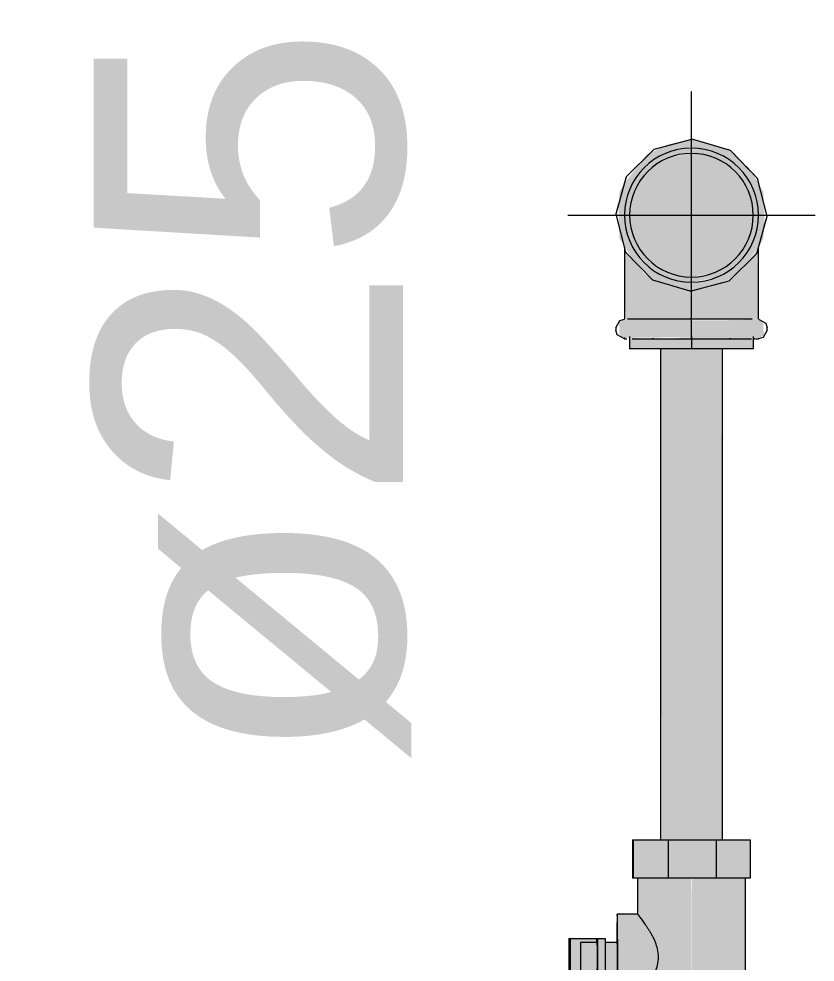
# Model space of a CAD drawing. Header units: metres. Extents: x 149 to 429, y -3 to 162.
# Drawn here: x 159.2263 to 159.5483, y 2.198 to 2.5794 of the extents above; entities that cross this region are included whole.
import ezdxf

# ---------------------------------------------------------------- set-up
doc = ezdxf.new("R2010")
doc.units = ezdxf.units.M
for name, color, linetype, lineweight in [('A-ANNO-DIMS', 7, 'Continuous', 5), ('A-ANNO-DIMS-50', 7, 'Continuous', 5), ('P-PIPE', 7, 'Continuous', 5), ('P-PIPE-CNTR', 7, 'Continuous', 5), ('P-PIPE-IDEN', 7, 'Continuous', 5)]:
    doc.layers.add(name, color=color, linetype=linetype, lineweight=lineweight)
doc.styles.add('Arial_25', font='arial.ttf', dxfattribs={"height": 0.125})
doc.styles.add('Century Gothic_2', font='GOTHIC.TTF', dxfattribs={"height": 0.05})
doc.dimstyles.new('Setores_1_mm', dxfattribs={"dimscale": 0.3048, "dimtxt": 0.052208, "dimasz": 0.520833, "dimexe": 0.393701, "dimexo": 0.246063, "dimgap": 0.287073, "dimtad": 1, "dimrnd": 0.01, "dimzin": 0, "dimdsep": 46, "dimtxsty": 'Century Gothic_2', "dimblk1": 'OBLIQUE', "dimblk2": 'OBLIQUE', "dimsah": 1, "dimcen": 0.09, "dimazin": 0, "dimtfac": 1, "dimtdec": 4, "dimtix": 1, "dimtmove": 0, "dimatfit": 3, "dimfxl": 1, "dimtvp": 1, "dimtolj": 1, "dimtzin": 0, "dimarcsym": 2})

# ---------------------------------------------------------------- blocks, each defined once
blk = doc.blocks.new('AÇO_TÊ 45 90 - AÇO_TÊ 45 90-3953394-AA')
at = {"layer": 'P-PIPE', "true_color": 0x7f7f7f}
for points in [[(159.49825, 2.4694), (159.49825, 2.4729), (159.48932, 2.47462), (159.48232, 2.47808), (159.48186, 2.47871), (159.47795, 2.48232), (159.4741, 2.48809), (159.47184, 2.4948), (159.47115, 2.5), (159.47285, 2.50889), (159.47601, 2.51515), (159.48057, 2.5203), (159.48656, 2.52424), (159.49125, 2.52618), (159.49825, 2.52768), (159.49825, 2.5306), (159.48926, 2.52874), (159.48006, 2.52451), (159.47072, 2.51232), (159.46915, 2.50946), (159.46874, 2.5), (159.46915, 2.49054), (159.47343, 2.48377), (159.48085, 2.47494), (159.48658, 2.47232), (159.49252, 2.47052), (159.49777, 2.46949)], [(159.49825, 2.4694), (159.50749, 2.47136), (159.51644, 2.47549), (159.52578, 2.48768), (159.52735, 2.49054), (159.52777, 2.5), (159.52735, 2.50946), (159.52393, 2.51515), (159.51593, 2.52492), (159.50992, 2.52768), (159.50406, 2.52946), (159.49825, 2.5306), (159.49825, 2.5271), (159.50724, 2.52536), (159.51418, 2.52192), (159.51593, 2.5203), (159.51855, 2.51768), (159.5224, 2.51191), (159.5245, 2.50643), (159.52513, 2.49831), (159.52365, 2.49111), (159.52046, 2.48481), (159.51593, 2.4797), (159.50994, 2.47576), (159.50525, 2.47382), (159.49825, 2.47232), (159.49825, 2.46977)], [(159.52535, 2.45762), (159.52485, 2.48602), (159.51593, 2.47508), (159.50992, 2.47232), (159.50545, 2.47081), (159.49825, 2.4694), (159.49825, 2.458), (159.52526, 2.45762)], [(159.49261, 2.4545), (159.49825, 2.4545), (159.49825, 2.458), (159.47034, 2.45763), (159.46915, 2.4568), (159.46881, 2.45636), (159.46915, 2.4545), (159.49119, 2.4545)], [(159.47695, 2.4535), (159.49825, 2.4535), (159.49825, 2.4545), (159.46915, 2.4545), (159.46915, 2.4535), (159.47639, 2.4535)], [(159.47237, 2.45037), (159.49825, 2.45071), (159.49825, 2.4535), (159.46915, 2.4535), (159.46915, 2.45163), (159.46998, 2.4508), (159.47209, 2.45042)], [(159.5118, 2.4535), (159.52735, 2.4535), (159.52735, 2.4545), (159.49825, 2.4545), (159.49825, 2.4535), (159.51087, 2.4535)]]:
    blk.add_hatch(color=8, dxfattribs=at).paths.add_polyline_path(points)
h = blk.add_hatch(color=8, dxfattribs=at)
h.paths.add_polyline_path([(159.49825, 2.4729), (159.50718, 2.47462), (159.51182, 2.47655), (159.51826, 2.48195), (159.5224, 2.48809), (159.52443, 2.49299), (159.52535, 2.5), (159.52443, 2.50701), (159.52064, 2.51496), (159.51593, 2.5203), (159.51016, 2.52415), (159.50472, 2.52625), (159.49649, 2.52687), (159.49077, 2.52598), (159.4847, 2.52347), (159.47795, 2.51768), (159.4741, 2.51191), (159.472, 2.50647), (159.47137, 2.49831), (159.47253, 2.49189), (159.47478, 2.48645), (159.48057, 2.4797), (159.48634, 2.47585), (159.49124, 2.47382)])
h.paths.add_polyline_path([(159.49825, 2.475), (159.49014, 2.47653), (159.4847, 2.47916), (159.48057, 2.48232), (159.4766, 2.4875), (159.47387, 2.49529), (159.47325, 2.5), (159.4741, 2.50647), (159.4766, 2.5125), (159.48057, 2.51768), (159.48661, 2.52201), (159.49178, 2.52415), (159.49825, 2.525), (159.50636, 2.52347), (159.51075, 2.52165), (159.51593, 2.51768), (159.5199, 2.5125), (159.52263, 2.50471), (159.52303, 2.49831), (159.52171, 2.49186), (159.5199, 2.4875), (159.51593, 2.48232), (159.51075, 2.47835), (159.50472, 2.47585), (159.50155, 2.47543)])
h = blk.add_hatch(color=8, dxfattribs=at)
h.paths.add_polyline_path([(159.47115, 2.45), (159.47159, 2.45051), (159.47115, 2.45037)])
h.paths.add_polyline_path([(159.47237, 2.45763), (159.49825, 2.458), (159.49777, 2.46949), (159.48848, 2.47157), (159.48006, 2.47549), (159.47115, 2.48611), (159.47165, 2.45764), (159.47229, 2.45763)])
h.paths.add_polyline_path([(159.47237, 2.45763), (159.47273, 2.458), (159.47254, 2.45765)])
h = blk.add_hatch(color=8, dxfattribs=at)
h.paths.add_polyline_path([(159.52331, 2.4545), (159.52735, 2.4545), (159.52735, 2.45673), (159.52632, 2.45761), (159.49825, 2.45749), (159.49825, 2.4545), (159.52325, 2.4545)])
h.paths.add_polyline_path([(159.52413, 2.45763), (159.52377, 2.458), (159.52396, 2.45765)])
h.paths.add_polyline_path([(159.52079, 2.45765), (159.51677, 2.4579), (159.52008, 2.45768)])
h = blk.add_hatch(color=8, dxfattribs=at)
h.paths.add_polyline_path([(159.52413, 2.45037), (159.52592, 2.45037), (159.52769, 2.45157), (159.52735, 2.4535), (159.49825, 2.4535), (159.49832, 2.4507), (159.50709, 2.45024), (159.51265, 2.45019), (159.51507, 2.45011), (159.52079, 2.45035), (159.52331, 2.45036)])
h.paths.add_polyline_path([(159.52402, 2.45), (159.52396, 2.45035), (159.52365, 2.45)])
at = {"layer": 'P-PIPE'}
for p, q in [((159.47099, 2.48719), (159.47115, 2.48656)), ((159.47115, 2.4869), (159.47115, 2.45794)), ((159.52535, 2.4581), (159.52535, 2.4869)), ((159.46765, 2.4545), (159.46765, 2.4535)), ((159.52885, 2.4535), (159.52885, 2.4545)), ((159.47115, 2.45059), (159.47115, 2.45)), ((159.47115, 2.45), (159.47207, 2.45)), ((159.47708, 2.45), (159.48218, 2.45)), ((159.48287, 2.45), (159.48232, 2.45)), ((159.48232, 2.45), (159.49433, 2.45)), ((159.50217, 2.45), (159.51418, 2.45)), ((159.51418, 2.45), (159.51363, 2.45)), ((159.51432, 2.45), (159.51942, 2.45)), ((159.52325, 2.45), (159.52411, 2.45)), ((159.52402, 2.45), (159.52358, 2.45)), ((159.52443, 2.45), (159.52535, 2.45))]:
    blk.add_line(p, q, dxfattribs=at)
at = {"layer": 'P-PIPE', "flags": 128}
for points in [[(159.49825, 2.5306), (159.48305, 2.52656), (159.47187, 2.5155), (159.46765, 2.50035), (159.47152, 2.48511), (159.48244, 2.4738), (159.49754, 2.46941), (159.49825, 2.4694)], [(159.50033, 2.53019), (159.49896, 2.53059), (159.49825, 2.5306)], [(159.49825, 2.4694), (159.51345, 2.47344), (159.52463, 2.4845), (159.52885, 2.49965), (159.52498, 2.51489), (159.51406, 2.5262), (159.49896, 2.53059), (159.49825, 2.5306)], [(159.48516, 2.52712), (159.48305, 2.52656), (159.48234, 2.52585)], [(159.51464, 2.5256), (159.51406, 2.5262), (159.51302, 2.5265)], [(159.47634, 2.51992), (159.47187, 2.5155), (159.47125, 2.51329)], [(159.52551, 2.51281), (159.52498, 2.51489), (159.52034, 2.5197)], [(159.46879, 2.50444), (159.46765, 2.50035), (159.4687, 2.49622)], [(159.52771, 2.49556), (159.52885, 2.49965), (159.5278, 2.50378)], [(159.46765, 2.4545), (159.46926, 2.45745), (159.47115, 2.458)], [(159.49825, 2.458), (159.48403, 2.458), (159.47404, 2.458), (159.47242, 2.458)], [(159.52281, 2.458), (159.52132, 2.458), (159.51043, 2.458), (159.49825, 2.458)], [(159.52535, 2.458), (159.5283, 2.45639), (159.52885, 2.4545)], [(159.47115, 2.45), (159.46821, 2.45161), (159.46765, 2.4535)], [(159.52885, 2.4535), (159.52724, 2.45055), (159.52535, 2.45)], [(159.47429, 2.45), (159.47518, 2.45), (159.48607, 2.45), (159.49825, 2.45)], [(159.49825, 2.45), (159.51247, 2.45), (159.52246, 2.45)]]:
    blk.add_lwpolyline(points, dxfattribs=at)
at = {"layer": 'P-PIPE'}
for start, end in [(90, 270), (90, 270), (270, 90), (270, 90)]:
    blk.add_arc((159.49825, 2.5), 0.0271, start, end, dxfattribs=at)
for points, knots in [([(159.4818, 2.47847), (159.48186, 2.47842), (159.48216, 2.47819), (159.48246, 2.47797), (159.48271, 2.4778)], [0.63774108, 0.63774108, 0.63774108, 0.63774108, 0.64285714, 0.66322096, 0.66322096, 0.66322096, 0.66322096]), ([(159.51379, 2.4778), (159.51404, 2.47797), (159.51434, 2.47819), (159.51464, 2.47842), (159.5147, 2.47847)], [0.33677904, 0.33677904, 0.33677904, 0.33677904, 0.35714286, 0.36225892, 0.36225892, 0.36225892, 0.36225892])]:
    blk.add_open_spline(points, degree=3, knots=knots, dxfattribs=at)
blk = doc.blocks.new('Valvula esfera BSP - Válvula Esfera BSP - TupyValve - Válvula Esfera BSP TupyValves PN25 Standard-3972515-AA')
at = {"layer": 'P-PIPE', "true_color": 0x7f7f7f}
for points in [[(159.48742, 2.232), (159.48878, 2.232), (159.48878, 2.2475), (159.47466, 2.2475), (159.47466, 2.232), (159.48627, 2.232)], [(159.48878, 2.232), (159.50842, 2.232), (159.50842, 2.2475), (159.48878, 2.2475), (159.48878, 2.23769)], [(159.50842, 2.232), (159.52205, 2.232), (159.52205, 2.2475), (159.50842, 2.2475), (159.50842, 2.23769)], [(159.47445, 2.232), (159.47466, 2.232), (159.47445, 2.23769)], [(159.48627, 2.168), (159.49848, 2.168), (159.49825, 2.232), (159.47645, 2.232), (159.47689, 2.21681), (159.48088, 2.21118), (159.48389, 2.2045), (159.48485, 2.2), (159.483, 2.19283), (159.4782, 2.18493), (159.47665, 2.1826), (159.47685, 2.168), (159.48618, 2.168)], [(159.50709, 2.168), (159.52005, 2.168), (159.52005, 2.232), (159.49848, 2.232), (159.49848, 2.168), (159.5045, 2.168)], [(159.48485, 2.2), (159.483, 2.20717), (159.4782, 2.21507), (159.47645, 2.21714), (159.46827, 2.21713), (159.46841, 2.2087), (159.46843, 2.2), (159.4842, 2.2)], [(159.44927, 2.1925), (159.4599, 2.1925), (159.4599, 2.194), (159.45347, 2.1942), (159.45351, 2.206), (159.4599, 2.206), (159.4599, 2.2075), (159.44927, 2.2075), (159.44927, 2.194)], [(159.46336, 2.1925), (159.46336, 2.2075), (159.46026, 2.2075), (159.46026, 2.1925)], [(159.46825, 2.1826), (159.47689, 2.18319), (159.48167, 2.1903), (159.48389, 2.1955), (159.48485, 2.2), (159.46843, 2.2), (159.46827, 2.18287)], [(159.48849, 2.1525), (159.48849, 2.168), (159.47465, 2.168), (159.47465, 2.1525), (159.48742, 2.1525)], [(159.50128, 2.1525), (159.50812, 2.1525), (159.50812, 2.168), (159.48849, 2.168), (159.48849, 2.1525), (159.49825, 2.1525)], [(159.50812, 2.1525), (159.52206, 2.1525), (159.52206, 2.168), (159.50812, 2.168), (159.50812, 2.16661)]]:
    blk.add_hatch(color=8, dxfattribs=at).paths.add_polyline_path(points)
h = blk.add_hatch(color=8, dxfattribs=at)
h.paths.add_polyline_path([(159.46022, 2.2), (159.4599, 2.206), (159.45347, 2.2058), (159.45352, 2.2), (159.4599, 2.2)])
h.paths.add_polyline_path([(159.46336, 2.2), (159.46832, 2.2), (159.46827, 2.2058), (159.46336, 2.20578), (159.46336, 2.20154)])
h = blk.add_hatch(color=8, dxfattribs=at)
h.paths.add_polyline_path([(159.4535, 2.194), (159.46017, 2.1942), (159.4599, 2.2), (159.45352, 2.2), (159.45348, 2.194)])
h.paths.add_polyline_path([(159.46506, 2.1942), (159.46827, 2.1942), (159.46831, 2.2), (159.46336, 2.19999), (159.46336, 2.1942)])
at = {"layer": 'P-PIPE'}
for p, q in [((159.47445, 2.2475), (159.47466, 2.2475)), ((159.47445, 2.2475), (159.47445, 2.232)), ((159.47466, 2.2475), (159.48878, 2.2475)), ((159.47466, 2.2475), (159.47466, 2.232)), ((159.48878, 2.2475), (159.50842, 2.2475)), ((159.48878, 2.2475), (159.48878, 2.232)), ((159.50842, 2.2475), (159.52205, 2.2475)), ((159.50842, 2.232), (159.50842, 2.2475)), ((159.52205, 2.2475), (159.52205, 2.232)), ((159.47466, 2.232), (159.47445, 2.232)), ((159.48878, 2.232), (159.47466, 2.232)), ((159.47645, 2.232), (159.47645, 2.21738)), ((159.50842, 2.232), (159.48878, 2.232)), ((159.52205, 2.232), (159.50842, 2.232)), ((159.52005, 2.168), (159.52005, 2.232)), ((159.47647, 2.2174), (159.46825, 2.2174)), ((159.4487, 2.2075), (159.44927, 2.2075)), ((159.4487, 2.2075), (159.4487, 2.1925)), ((159.44927, 2.2075), (159.4599, 2.2075)), ((159.44927, 2.2075), (159.44927, 2.1925)), ((159.46016, 2.206), (159.45345, 2.206)), ((159.4599, 2.2075), (159.46026, 2.2075)), ((159.4599, 2.2075), (159.4599, 2.206)), ((159.46026, 2.2075), (159.46336, 2.2075)), ((159.46026, 2.2075), (159.46026, 2.1925)), ((159.46336, 2.2075), (159.46336, 2.1925)), ((159.46825, 2.206), (159.46336, 2.206)), ((159.45345, 2.194), (159.46016, 2.194)), ((159.4599, 2.19401), (159.4599, 2.1925)), ((159.46336, 2.194), (159.46825, 2.194)), ((159.44927, 2.1925), (159.4487, 2.1925)), ((159.4599, 2.1925), (159.44927, 2.1925)), ((159.46026, 2.1925), (159.4599, 2.1925)), ((159.46336, 2.1925), (159.46026, 2.1925)), ((159.46825, 2.1826), (159.47647, 2.1826)), ((159.47645, 2.18262), (159.47645, 2.168)), ((159.47444, 2.168), (159.47465, 2.168)), ((159.47444, 2.168), (159.47444, 2.1525)), ((159.47465, 2.168), (159.48849, 2.168)), ((159.47465, 2.168), (159.47465, 2.1525)), ((159.48849, 2.168), (159.50812, 2.168)), ((159.48849, 2.168), (159.48849, 2.1525)), ((159.50812, 2.168), (159.52206, 2.168)), ((159.50812, 2.1525), (159.50812, 2.168)), ((159.52206, 2.168), (159.52206, 2.1525)), ((159.47465, 2.1525), (159.47444, 2.1525)), ((159.48849, 2.1525), (159.47465, 2.1525)), ((159.50812, 2.1525), (159.48849, 2.1525)), ((159.52206, 2.1525), (159.50812, 2.1525))]:
    blk.add_line(p, q, dxfattribs=at)
for centre, major_axis, start_param, end_param in [((159.46825, 2.2), (0, 0.0174), 4.712389, 7.511575), ((159.45345, 2.2), (0, 0.006), 0.261799, 1.570796), ((159.45345, 2.2), (0, 0.006), 4.712389, 6.283185), ((159.46016, 2.2), (0, 0.006), 4.712389, 6.283185), ((159.46825, 2.2), (0, 0.006), 4.712389, 6.544985), ((159.45345, 2.2), (0, 0.006), 1.570796, 2.879793), ((159.45345, 2.2), (0, 0.006), 3.141593, 4.712389), ((159.46016, 2.2), (0, 0.006), 3.141593, 4.712389), ((159.46825, 2.2), (0, 0.0174), 1.911746, 4.712389), ((159.46825, 2.2), (0, 0.006), 2.879793, 4.712389)]:
    blk.add_ellipse(centre, major_axis=major_axis, ratio=0.01068, start_param=start_param, end_param=end_param, dxfattribs=at)
for points in [[(159.47672, 2.21708), (159.47656, 2.21727), (159.47646, 2.21737), (159.47645, 2.21738)], [(159.47645, 2.18262), (159.47646, 2.18263), (159.47651, 2.18268), (159.47664, 2.18282), (159.47672, 2.18292)]]:
    blk.add_open_spline(points, degree=3, dxfattribs=at)
for points, knots in [([(159.47645, 2.21738), (159.47645, 2.21738), (159.47648, 2.21734), (159.47668, 2.21709), (159.47711, 2.21652), (159.47773, 2.21569), (159.47844, 2.21476), (159.47928, 2.21361), (159.48019, 2.21226), (159.48088, 2.21119), (159.48159, 2.21004), (159.4823, 2.20882), (159.48298, 2.20752), (159.48356, 2.20615), (159.48404, 2.20472), (159.48455, 2.20272), (159.48478, 2.20111), (159.48485, 2.2)], [0.5043498, 0.5043498, 0.5043498, 0.5043498, 0.5277778, 0.5555556, 0.6111111, 0.6388889, 0.6666667, 0.7222222, 0.75, 0.7777778, 0.8055556, 0.8333333, 0.8611111, 0.8888889, 0.9166667, 0.9444444, 1, 1, 1, 1]), ([(159.48485, 2.2), (159.48478, 2.19889), (159.48455, 2.19728), (159.48404, 2.19528), (159.48356, 2.19385), (159.48298, 2.19248), (159.4823, 2.19118), (159.48159, 2.18996), (159.48088, 2.18881), (159.48019, 2.18774), (159.47928, 2.18639), (159.47844, 2.18524), (159.47773, 2.18431), (159.47727, 2.18369), (159.4769, 2.18319), (159.47656, 2.18275), (159.47645, 2.18262), (159.47645, 2.18262)], [0, 0, 0, 0, 0.0555556, 0.0833333, 0.1111111, 0.1388889, 0.1666667, 0.1944444, 0.2222222, 0.25, 0.2777778, 0.3333333, 0.3611111, 0.3888889, 0.4166667, 0.4444444, 0.4956502, 0.4956502, 0.4956502, 0.4956502])]:
    blk.add_open_spline(points, degree=3, knots=knots, dxfattribs=at)
blk = doc.blocks.new('AÇO_Bucha De Redução - AÇO_Bucha De Redução-3953401-AA')
at = {"layer": 'P-PIPE', "true_color": 0x7f7f7f}
h = blk.add_hatch(color=8, dxfattribs=at)
h.paths.add_polyline_path([(159.47731, 2.446), (159.49825, 2.446), (159.49825, 2.45071), (159.48742, 2.45), (159.47399, 2.45036), (159.47325, 2.45035), (159.47325, 2.446), (159.47685, 2.446)])
h.paths.add_polyline_path([(159.47726, 2.45027), (159.47687, 2.45034), (159.47695, 2.45029)])
blk.add_hatch(color=8, dxfattribs=at).paths.add_polyline_path([(159.50749, 2.446), (159.52325, 2.446), (159.52325, 2.4507), (159.52251, 2.45036), (159.49825, 2.45071), (159.49825, 2.446), (159.50709, 2.446)])
at = {"layer": 'P-PIPE'}
for p, q in [((159.47325, 2.45092), (159.47325, 2.446)), ((159.49825, 2.45092), (159.49825, 2.446)), ((159.52325, 2.45092), (159.52325, 2.446)), ((159.49825, 2.446), (159.47325, 2.446)), ((159.52325, 2.446), (159.49825, 2.446))]:
    blk.add_line(p, q, dxfattribs=at)
blk = doc.blocks.new('DIMBLOCK9-AA')
at = {"layer": 'A-ANNO-DIMS-50', "lineweight": 25}
for p, q in [((159.10413, 2.5), (159.02476, 2.57938)), ((159.10413, 2.5), (159.18351, 2.42063)), ((159.10413, 2), (159.02476, 2.07938)), ((159.10413, 2), (159.18351, 1.92063))]:
    blk.add_line(p, q, dxfattribs=at)
at = {"layer": 'A-ANNO-DIMS-50'}
for p, q in [((159.10413, 2.5), (158.98413, 2.5)), ((159.10413, 2.5), (159.10413, 2)), ((159.10413, 2.5), (159.21029, 2.5)), ((159.10413, 2), (158.98413, 2)), ((159.10413, 2), (159.14138, 2))]:
    blk.add_line(p, q, dxfattribs=at)
at = {"layer": 'A-ANNO-DIMS-50', "color": 0, "insert": (158.95254, 2.13978), "char_height": 0.05, "width": 0.2645226, "attachment_point": 1, "rotation": 90, "line_spacing_factor": 0.984502, "style": 'Century Gothic_2'}
blk.add_mtext('0,50 m', dxfattribs=at)
blk = doc.blocks.new('_Oblique')
at = {"color": 0, "linetype": 'ByBlock', "lineweight": -2}
blk.add_line((-0.5, -0.5), (0.5, 0.5), dxfattribs=at)

msp = doc.modelspace()

# ---------------------------------------------------------------- hatches: boundary and pattern name
at = {"layer": 'P-PIPE', "true_color": 0x7f7f7f}
msp.add_hatch(color=8, dxfattribs=at).paths.add_polyline_path([(159.49825, 2.475), (159.50636, 2.47653), (159.51075, 2.47835), (159.51593, 2.48232), (159.5199, 2.4875), (159.52252, 2.49445), (159.52325, 2.5), (159.5224, 2.50647), (159.5199, 2.5125), (159.51452, 2.51876), (159.5099, 2.522), (159.50472, 2.52415), (159.49825, 2.525), (159.49014, 2.52347), (159.4847, 2.52084), (159.48057, 2.51768), (159.4766, 2.5125), (159.4741, 2.50647), (159.47347, 2.49831), (159.47433, 2.49299), (159.4766, 2.4875), (159.48057, 2.48232), (159.48742, 2.47766), (159.49178, 2.47585)])
at = {"layer": 'P-PIPE', "true_color": 0xcfd1cf}
for points in [[(159.49525, 2.2475), (159.49825, 2.2475), (159.49825, 2.446), (159.48575, 2.446), (159.48627, 2.2475), (159.49501, 2.2475)], [(159.49848, 2.2475), (159.51075, 2.2475), (159.51032, 2.446), (159.49825, 2.446), (159.49825, 2.2475)]]:
    msp.add_hatch(color=254, dxfattribs=at).paths.add_polyline_path(points)

# ---------------------------------------------------------------- linework, layer by layer
at = {"layer": 'P-PIPE'}
for p, q in [((159.48575, 2.446), (159.48575, 2.2475)), ((159.51075, 2.2475), (159.51075, 2.446))]:
    msp.add_line(p, q, dxfattribs=at)
at = {"layer": 'P-PIPE', "color": 96, "true_color": 0x007f00}
for start, end in [(0, 180), (180, 0)]:
    msp.add_arc((159.49825, 2.5), 0.025, start, end, dxfattribs=at)
at = {"layer": 'P-PIPE-CNTR'}
for p, q in [((159.49825, 2.45), (159.49825, 2.55)), ((159.49825, 2.45), (159.49825, 2.55)), ((159.44825, 2.5), (159.54825, 2.5)), ((159.44825, 2.5), (159.54825, 2.5))]:
    msp.add_line(p, q, dxfattribs=at)

# ---------------------------------------------------------------- block references
at = {"layer": 'P-PIPE'}
for name in ['AÇO_TÊ 45 90 - AÇO_TÊ 45 90-3953394-AA', 'AÇO_Bucha De Redução - AÇO_Bucha De Redução-3953401-AA', 'Valvula esfera BSP - Válvula Esfera BSP - TupyValve - Válvula Esfera BSP TupyValves PN25 Standard-3972515-AA']:
    msp.add_blockref(name, (0, 0), dxfattribs=at)

# ---------------------------------------------------------------- texts
at = {"layer": 'P-PIPE-IDEN', "insert": (159.25663, 2.2767), "char_height": 0.125, "width": 0.3607594, "attachment_point": 1, "rotation": 90, "style": 'Arial_25'}
msp.add_mtext('ø25', dxfattribs=at)

# ---------------------------------------------------------------- dimensions: what is measured, and where the dimension line sits
at = {"layer": 'A-ANNO-DIMS'}
dim = msp.add_linear_dim(base=(159.10413, 2), p1=(159.28529, 2.5), p2=(159.21638, 2), angle=90, dimstyle='Setores_1_mm', override={"dimpost": '<>', "dimfxl": 0.504725}, dxfattribs=at)
dim.commit()
dim.dimension.update_dxf_attribs({"geometry": 'DIMBLOCK9-AA', "text_midpoint": (158.99037, 2.25)})

doc.saveas('drawing.dxf')
